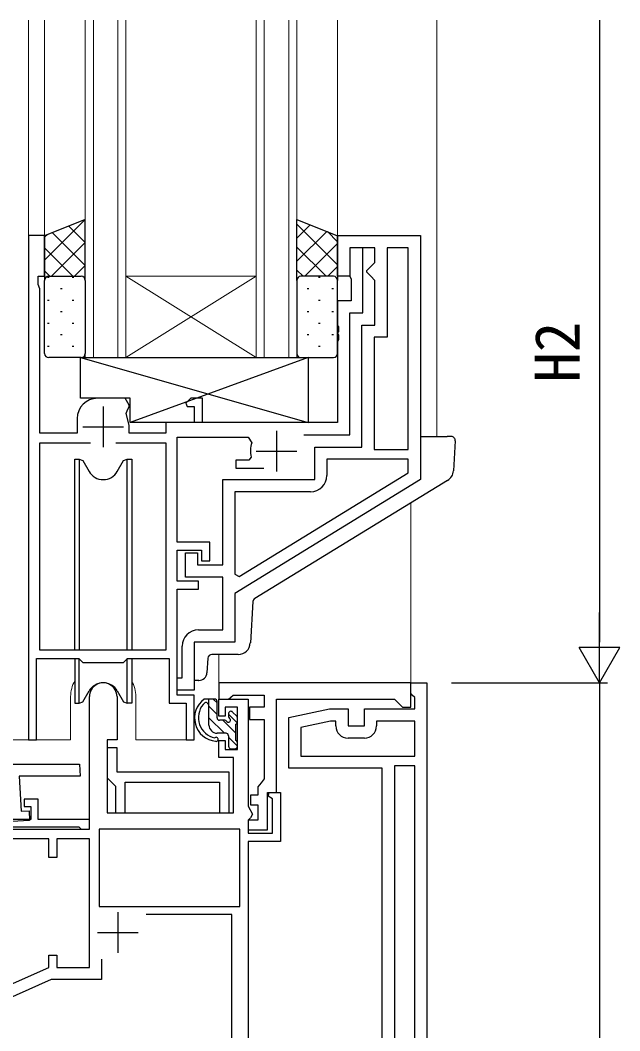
# Model space of a CAD drawing. Units: millimetres, scale not verified. Extents: x -437 to 438, y -681 to 679.
# Drawn here: x -142.9 to -69.2, y -145.6 to -21.3 of the extents above; entities that cross this region are included whole.
import ezdxf
from ezdxf.enums import TextEntityAlignment as Align

# ---------------------------------------------------------------- set-up
doc = ezdxf.new("R2010")
doc.units = ezdxf.units.MM
doc.header["$LTSCALE"] = 4
for name, color, linetype in [('0-2_YKK_11', 7, 'Continuous'), ('0-4_YKK_13', 4, 'Continuous'), ('0-6_YKK_D', 6, 'Continuous')]:
    doc.layers.add(name, color=color, linetype=linetype)
doc.layers.add('0-3_YKK_12', color=2, linetype='Continuous', lineweight=18)
doc.styles.add('ＭＳ ゴシック', font='')
doc.styles.get('ＭＳ ゴシック').set_extended_font_data('MS Gothic')

msp = doc.modelspace()

# ---------------------------------------------------------------- linework, layer by layer
at = {"layer": '0-2_YKK_11'}
for p, q in [((-132.686, -68.78), (-132.686, -73.78)), ((-135.186, -71.28), (-130.186, -71.28)), ((-111.386, -71.78), (-111.386, -76.78)), ((-113.886, -74.28), (-108.886, -74.28)), ((-100.586, -109.58), (-102.586, -109.58)), ((-130.886, -130.98), (-130.886, -135.98)), ((-133.386, -133.48), (-128.386, -133.48))]:
    msp.add_line(p, q, dxfattribs=at)
for points in [[(-135.886, -70.28), (-135.886, -72.08), (-140.486, -72.08), (-140.486, -54.33), (-140.686, -53.78), (-140.686, -52.78), (-139.886, -52.78), (-139.886, -47.78), (-141.886, -47.78), (-141.886, -109.78), (-140.886, -109.78), (-140.886, -99.78), (-135.686, -99.78), (-135.186, -100.28), (-130.186, -100.28), (-129.686, -99.78), (-124.586, -99.78), (-124.586, -105.28), (-122.486, -105.28), (-122.486, -109.78), (-121.486, -109.78), (-121.486, -104.28), (-123.586, -104.28), (-123.586, -91.28), (-120.986, -91.28), (-120.986, -90.28), (-123.586, -90.28), (-123.586, -86.48), (-120.586, -86.48), (-120.586, -87.78), (-119.586, -87.78), (-119.586, -85.48), (-123.586, -85.48), (-123.586, -72.58), (-114.886, -72.58), (-114.413, -73.242)], [(-93.686, -47.78), (-93.686, -77.78), (-116.486, -91.78), (-116.486, -97.78), (-121.486, -97.78), (-121.486, -103.68), (-123.586, -103.68), (-123.586, -102.18), (-122.986, -102.18), (-122.986, -98.28)], [(-120.986, -96.28), (-117.986, -96.28), (-117.986, -89.78), (-122.586, -89.78), (-122.586, -86.78), (-121.086, -86.78), (-121.086, -88.28), (-117.986, -88.28), (-117.986, -77.78), (-106.686, -77.78), (-106.686, -73.78), (-100.886, -73.78), (-100.886, -58.78), (-99.286, -58.78), (-99.286, -53.28), (-99.786, -52.78), (-100.286, -52.28), (-100.286, -52.08), (-99.786, -51.58), (-99.286, -51.08), (-99.286, -49.28), (-102.386, -49.28), (-102.386, -52.78), (-103.886, -52.78), (-103.886, -47.78), (-93.686, -47.78)], [(-108.003, -72.28), (-102.386, -72.28), (-102.386, -57.28), (-100.786, -57.28), (-100.786, -49.28), (-102.386, -49.28), (-102.386, -52.78), (-102.186, -53.127), (-102.186, -55.78), (-103.886, -55.78), (-103.886, -58.822), (-103.766, -59.005), (-103.766, -59.555), (-103.886, -59.739), (-103.886, -59.822), (-103.766, -60.005), (-103.766, -60.555), (-103.886, -60.739), (-103.886, -70.78), (-120.486, -70.78), (-120.486, -67.78), (-121.91, -67.78), (-122.522, -68.392), (-122.361, -68.78), (-121.486, -68.78), (-121.486, -70.78), (-124.986, -70.78), (-124.986, -72.08), (-129.486, -72.08), (-129.486, -71.08), (-129.872, -69.638), (-129.686, -69.188), (-129.486, -68.842), (-129.486, -68.646), (-129.986, -67.78), (-133.386, -67.78)], [(-131.136, -73.28), (-124.986, -73.28), (-124.986, -98.78), (-140.486, -98.78), (-140.486, -73.28), (-134.236, -73.28)], [(-114.501, -75.012), (-114.793, -75.38), (-116.386, -75.38), (-116.386, -76.38), (-112.936, -76.38)], [(-115.974, -89.706), (-95.186, -76.941), (-95.186, -75.28), (-105.186, -75.28), (-105.186, -77.28)], [(-107.186, -79.28), (-116.486, -79.28), (-116.486, -89.42), (-115.974, -89.706)], [(-98.386, -172.322), (-98.386, -113.28), (-109.886, -113.28), (-109.886, -107.043), (-104.886, -105.98), (-102.586, -105.98), (-102.586, -108.08), (-100.586, -108.08), (-100.586, -105.98), (-94.386, -105.98), (-94.386, -104.58), (-94.686, -104.28), (-94.886, -104.08), (-94.886, -102.78), (-92.886, -102.78), (-92.886, -202.78)], [(-156.286, -127.98), (-158.586, -127.98), (-158.586, -125.88), (-157.786, -125.88), (-157.786, -126.98), (-156.286, -126.98), (-156.286, -121.78), (-157.786, -121.78), (-157.786, -122.88), (-158.586, -122.88), (-158.586, -120.78), (-134.386, -120.78), (-134.386, -104.48)], [(-130.986, -104.48), (-130.986, -109.78), (-132.186, -109.78), (-132.186, -118.78), (-116.686, -118.78), (-116.686, -111.98), (-118.486, -111.98), (-118.486, -109.88), (-117.686, -109.88), (-117.686, -110.98), (-116.186, -110.98), (-116.186, -105.78), (-117.686, -105.78), (-117.686, -106.88), (-118.486, -106.88), (-118.486, -104.78), (-114.886, -104.78), (-114.886, -117.961), (-114.326, -118.93), (-114.586, -119.38), (-114.886, -119.68), (-114.886, -121.28), (-111.886, -121.28), (-111.886, -117.042), (-112.426, -116.73), (-112.305, -116.28), (-110.886, -116.28), (-110.886, -122.28), (-114.886, -122.28)], [(-108.386, -111.78), (-94.386, -111.78), (-94.386, -107.48), (-99.086, -107.48), (-99.086, -108.08)], [(-104.086, -108.08), (-104.086, -107.48), (-104.728, -107.48), (-108.386, -108.258), (-108.386, -111.78)], [(-192.686, -136.48), (-192.686, -137.78), (-193.886, -137.78), (-193.886, -145.372), (-176.949, -144.78), (-155.086, -144.78), (-139.386, -137.78), (-139.386, -136.28), (-138.386, -136.28), (-138.386, -137.78), (-134.386, -137.78), (-134.386, -121.98), (-138.386, -121.98), (-138.386, -124.28), (-139.386, -124.28), (-139.386, -121.98), (-155.086, -121.98), (-155.086, -126.78)], [(-114.886, -122.28), (-114.886, -183.28)], [(-131.503, -181.28), (-116.886, -181.28), (-116.886, -131.28), (-127.394, -131.28)], [(-132.886, -136.753), (-132.886, -139.28), (-139.066, -139.28), (-154.766, -146.28), (-166.503, -146.28)]]:
    msp.add_lwpolyline(points, dxfattribs=at)
for points in [[(-95.186, -74.08), (-95.186, -49.28), (-97.786, -49.28), (-97.786, -60.28), (-99.386, -60.28), (-99.386, -74.08)], [(-94.886, -102.78), (-118.486, -102.78), (-118.486, -104.78), (-117.281, -104.78), (-116.986, -104.53), (-116.69, -104.28), (-112.886, -104.28), (-112.886, -105.78), (-114.686, -105.78), (-114.686, -107.28), (-112.886, -107.28), (-112.886, -114.598), (-113.286, -115.088), (-113.686, -115.578), (-113.686, -116.58), (-114.586, -116.58), (-114.586, -117.78), (-113.686, -117.78), (-113.686, -119.68), (-114.886, -119.68), (-114.886, -120.88), (-112.486, -120.88), (-112.486, -116.28), (-111.386, -116.28), (-111.386, -104.78), (-96.886, -104.78), (-96.386, -105.28), (-95.886, -105.78), (-94.886, -105.78)], [(-117.186, -113.78), (-130.986, -113.78), (-130.986, -110.78), (-132.186, -110.78), (-132.186, -114.48), (-131.686, -114.98), (-131.186, -115.48), (-131.186, -118.78), (-129.986, -118.78), (-129.986, -114.98), (-118.386, -114.98), (-118.386, -118.78), (-117.186, -118.78)], [(-158.612, -112.78), (-135.58, -112.78), (-135.502, -114.28), (-143.012, -114.28), (-142.787, -118.565), (-141.789, -118.513), (-141.726, -119.711), (-143.923, -119.827), (-144.214, -114.28), (-155.129, -114.28), (-154.839, -119.798), (-156.761, -119.899), (-157.615, -119.13), (-157.474, -118.734), (-156.101, -118.662), (-156.33, -114.28), (-158.533, -114.28)], [(-158.612, -112.78), (-135.58, -112.78), (-135.502, -114.28), (-143.012, -114.28), (-142.787, -118.565), (-141.789, -118.513), (-141.726, -119.711), (-143.923, -119.827), (-144.214, -114.28), (-155.129, -114.28), (-154.839, -119.798), (-156.761, -119.899), (-157.615, -119.13), (-157.474, -118.734), (-156.101, -118.662), (-156.33, -114.28), (-158.533, -114.28)], [(-96.886, -112.98), (-96.886, -152.18), (-94.386, -152.18), (-94.386, -112.98)], [(-157.286, -120.48), (-135.686, -120.48), (-135.386, -120.78), (-134.386, -120.78), (-134.386, -119.58), (-140.686, -119.58), (-140.686, -117.08), (-142.386, -117.08), (-142.386, -117.98), (-141.586, -117.98), (-141.586, -119.58), (-157.686, -119.58), (-157.686, -117.98), (-156.865, -117.98), (-158.085, -114.442), (-158.586, -114.526), (-158.586, -120.78), (-157.586, -120.78)], [(-133.186, -130.28), (-115.886, -130.28), (-115.886, -120.78), (-133.186, -120.78)]]:
    msp.add_lwpolyline(points, close=True, dxfattribs=at)
for centre, radius, start, end in [((-133.386, -70.28), 2.5, 90.00001, 179.99999), ((-111.386, -74.28), 3.2, 161.07536, 193.21297), ((-107.186, -77.28), 2, 270.00001, 359.99999), ((-120.986, -98.28), 2, 90.00001, 179.99999), ((-132.686, -104.48), 1.7, 359.99999, 180.00001), ((-102.586, -108.08), 1.5, 180.00001, 269.99999), ((-100.586, -108.08), 1.5, 270.00001, 359.99999)]:
    msp.add_arc(centre, radius, start, end, dxfattribs=at)
at = {"layer": '0-3_YKK_12'}
for p, q in [((-141.886, -109.78), (-141.886, -21.283)), ((-139.886, -21.283), (-139.886, -52.488)), ((-134.886, -21.283), (-134.886, -62.783)), ((-133.886, -21.283), (-133.886, -62.783)), ((-130.886, -21.283), (-130.886, -62.783)), ((-129.886, -21.283), (-129.886, -62.783)), ((-113.886, -21.283), (-113.886, -62.783)), ((-112.886, -21.283), (-112.886, -62.783)), ((-109.886, -21.283), (-109.886, -62.783)), ((-108.886, -21.283), (-108.886, -62.783)), ((-103.886, -21.283), (-103.886, -48.28)), ((-91.686, -21.283), (-91.686, -72.48)), ((-129.886, -52.783), (-113.886, -52.783)), ((-129.886, -52.783), (-113.886, -62.783)), ((-129.886, -62.783), (-113.886, -52.783)), ((-134.886, -62.783), (-108.886, -62.783)), ((-94.886, -102.78), (-94.886, -80.663)), ((-118.486, -102.78), (-118.486, -99.28)), ((-94.886, -102.78), (-118.486, -102.78)), ((-136.686, -104.48), (-136.686, -109.78)), ((-128.686, -104.48), (-128.686, -109.78)), ((-153.386, -109.778), (-136.686, -109.78)), ((-128.686, -109.78), (-122.186, -109.78))]:
    msp.add_line(p, q, dxfattribs=at)
for start, end in [(151.04498, 180), (0, 28.95502)]:
    msp.add_arc((-132.686, -104.48), 4, start, end, dxfattribs=at)
at = {"layer": '0-4_YKK_13'}
for p, q in [((-139.886, -50.813), (-134.886, -45.813)), ((-134.886, -45.813), (-134.907, -45.792)), ((-134.886, -48.641), (-136.927, -46.6)), ((-103.886, -51.357), (-108.886, -46.357)), ((-108.886, -48.097), (-107.233, -46.444)), ((-139.886, -47.984), (-139.55, -47.649)), ((-139.886, -47.783), (-139.886, -53.283)), ((-134.886, -51.47), (-138.947, -47.408)), ((-108.886, -50.925), (-105.213, -47.252)), ((-103.886, -48.528), (-105.127, -47.287)), ((-103.886, -47.783), (-103.886, -53.283)), ((-136.4, -52.783), (-139.886, -49.298)), ((-139.028, -52.783), (-134.886, -48.641)), ((-105.288, -52.783), (-108.886, -49.185)), ((-107.915, -52.783), (-103.886, -48.754)), ((-139.229, -52.783), (-139.886, -52.126)), ((-136.199, -52.783), (-134.886, -51.47)), ((-108.116, -52.783), (-108.886, -52.014)), ((-105.087, -52.783), (-103.886, -51.582)), ((-139.886, -62.283), (-139.886, -53.283)), ((-139.531, -52.878), (-139.331, -52.878)), ((-139.386, -52.783), (-135.386, -52.783)), ((-136.501, -52.878), (-136.301, -52.878)), ((-134.886, -53.283), (-134.886, -62.283)), ((-108.886, -53.283), (-108.886, -62.283)), ((-104.386, -52.783), (-108.386, -52.783)), ((-106.201, -52.878), (-106.001, -52.878)), ((-103.886, -62.283), (-103.886, -53.283)), ((-137.916, -54.293), (-137.716, -54.293)), ((-107.616, -54.293), (-107.416, -54.293)), ((-104.586, -54.293), (-104.386, -54.293)), ((-139.531, -55.708), (-139.331, -55.708)), ((-136.501, -55.708), (-136.301, -55.708)), ((-106.201, -55.708), (-106.001, -55.708)), ((-137.916, -57.123), (-137.716, -57.123)), ((-107.616, -57.123), (-107.416, -57.123)), ((-104.586, -57.123), (-104.386, -57.123)), ((-139.531, -58.538), (-139.331, -58.538)), ((-136.501, -58.538), (-136.301, -58.538)), ((-106.201, -58.538), (-106.001, -58.538)), ((-137.916, -59.953), (-137.716, -59.953)), ((-107.616, -59.953), (-107.416, -59.953)), ((-104.586, -59.953), (-104.386, -59.953)), ((-139.531, -61.368), (-139.331, -61.368)), ((-136.501, -61.368), (-136.301, -61.368)), ((-106.201, -61.368), (-106.001, -61.368)), ((-135.386, -62.783), (-139.386, -62.783)), ((-135.486, -62.783), (-107.486, -70.78)), ((-107.486, -62.783), (-129.386, -70.78)), ((-108.386, -62.783), (-104.386, -62.783)), ((-93.686, -72.48), (-90.412, -72.48)), ((-89.911, -72.48), (-90.412, -72.48)), ((-89.412, -73.011), (-89.638, -76.7)), ((-132.8, -77.779), (-132.799, -77.78)), ((-132.549, -77.777), (-132.547, -77.779)), ((-90.352, -77.888), (-114.05, -92.392)), ((-114.288, -92.788), (-114.599, -97.872)), ((-116.097, -99.28), (-119.319, -99.28)), ((-119.819, -99.75), (-119.928, -101.541)), ((-132.8, -102.785), (-132.799, -102.784)), ((-132.549, -102.787), (-132.547, -102.785)), ((-120.957, -102.48), (-121.486, -102.48)), ((-120.926, -102.48), (-120.957, -102.48)), ((-120.957, -102.48), (-120.926, -102.48)), ((-118.986, -104.78), (-120.286, -104.78)), ((-119.686, -107.98), (-119.686, -104.78)), ((-118.686, -105.249), (-119.154, -104.78)), ((-118.686, -107.08), (-118.686, -105.08)), ((-118.686, -106.663), (-119.686, -105.663)), ((-117.286, -106.58), (-117.286, -106.919)), ((-116.195, -107.74), (-117.286, -106.649)), ((-116.273, -106.868), (-116.773, -106.368)), ((-117.782, -108.98), (-119.686, -107.077)), ((-117.747, -107.38), (-118.386, -107.38)), ((-116.386, -108.963), (-117.968, -107.38)), ((-116.386, -109.88), (-116.386, -107.88)), ((-116.186, -107.68), (-116.186, -107.08)), ((-117.586, -108.98), (-118.686, -108.98)), ((-117.286, -109.28), (-117.286, -110.58)), ((-116.186, -110.577), (-117.286, -109.477)), ((-116.186, -110.58), (-116.186, -110.08)), ((-116.986, -110.88), (-116.486, -110.88))]:
    msp.add_line(p, q, dxfattribs=at)
for points in [[(-134.886, -53.283), (-134.886, -45.783), (-139.886, -47.783)], [(-108.886, -53.283), (-108.886, -45.783), (-103.886, -47.783)], [(-136.186, -98.78), (-136.186, -75.282), (-135.644, -75.282), (-135.644, -98.78)], [(-135.636, -75.282), (-135.19, -75.444), (-134.418, -76.782)], [(-130.954, -76.782), (-130.181, -75.444), (-129.736, -75.282)], [(-129.728, -98.78), (-129.728, -75.282), (-129.186, -75.282), (-129.186, -98.78)], [(-136.186, -99.78), (-136.186, -105.282), (-135.644, -105.282), (-135.644, -99.78)], [(-129.186, -99.78), (-129.186, -105.282), (-129.728, -105.282), (-129.728, -99.78)], [(-135.636, -105.282), (-135.19, -105.12), (-134.418, -103.782)], [(-130.954, -103.782), (-130.181, -105.12), (-129.736, -105.282)]]:
    msp.add_lwpolyline(points, dxfattribs=at)
msp.add_lwpolyline([(-107.486, -62.78), (-107.486, -70.78), (-129.386, -70.78), (-129.386, -67.78), (-135.486, -67.78), (-135.486, -62.78)], close=True, dxfattribs=at)
for centre, radius, start, end in [((-139.386, -53.283), 0.5, 90, 180), ((-135.386, -53.283), 0.5, 0, 90), ((-108.386, -53.283), 0.5, 90, 180), ((-104.386, -53.283), 0.5, 0, 90), ((-139.386, -62.283), 0.5, 180, 270), ((-135.386, -62.283), 0.5, 270, 0), ((-108.386, -62.283), 0.5, 180, 270), ((-104.386, -62.283), 0.5, 270, 0), ((-89.911, -72.98), 0.5, 356.5, 90), ((-132.686, -75.782), 2, 209.99998, 330.00003), ((-91.135, -76.609), 1.5, 301.46663, 356.5), ((-113.789, -92.818), 0.5, 121.46663, 176.5), ((-116.097, -97.78), 1.5, 270, 356.5), ((-119.319, -99.78), 0.5, 90, 176.5), ((-120.926, -101.48), 1, 270, 356.5), ((-132.686, -104.782), 2, 30.00001, 150.00001), ((-118.571, -107.101), 2.885, 126.45193, 263.90389), ((-118.486, -107.067), 2.504, 139.45806, 259.25217), ((-120.546, -105.185), 0.3, 301.6219, 336.95039), ((-120.086, -105.38), 0.2, 36.8699, 156.95039), ((-119.686, -105.08), 0.3, 216.8699, 270), ((-118.986, -105.08), 0.3, 0, 90), ((-116.986, -106.58), 0.3, 45, 180), ((-116.486, -107.08), 0.3, 0, 45), ((-118.686, -107.98), 1, 180, 270), ((-118.386, -107.08), 0.3, 180, 270), ((-117.747, -107.68), 0.3, 33.05573, 90), ((-117.286, -107.38), 0.25, 213.05573, 56.94427), ((-116.986, -106.919), 0.3, 180, 236.94427), ((-116.386, -107.68), 0.2, 270, 0), ((-117.586, -109.28), 0.3, 0, 90), ((-118.807, -109.73), 0.25, 253.6388, 125.58163), ((-116.986, -110.58), 0.3, 180, 270), ((-116.486, -110.58), 0.3, 270, 0), ((-116.386, -110.08), 0.2, 0, 90)]:
    msp.add_arc(centre, radius, start, end, dxfattribs=at)
at = {"layer": '0-6_YKK_D'}
for p, q in [((-71.686, -21.283), (-71.686, -97.78)), ((-71.686, -102.78), (-71.686, -94.12)), ((-71.686, -102.78), (-74.186, -98.45)), ((-69.186, -98.45), (-74.186, -98.45)), ((-71.686, -102.78), (-69.186, -98.45)), ((-89.886, -102.78), (-70.686, -102.78)), ((-89.886, -102.78), (-70.686, -102.78)), ((-71.686, -102.78), (-71.686, -202.78))]:
    msp.add_line(p, q, dxfattribs=at)

# ---------------------------------------------------------------- texts
at = {"layer": '0-6_YKK_D', "style": 'ＭＳ ゴシック'}
msp.add_text('H2', height=5.499, rotation=90, dxfattribs=at).set_placement((-72.486, -65.86), align=Align.BOTTOM_LEFT)

doc.saveas('drawing.dxf')
